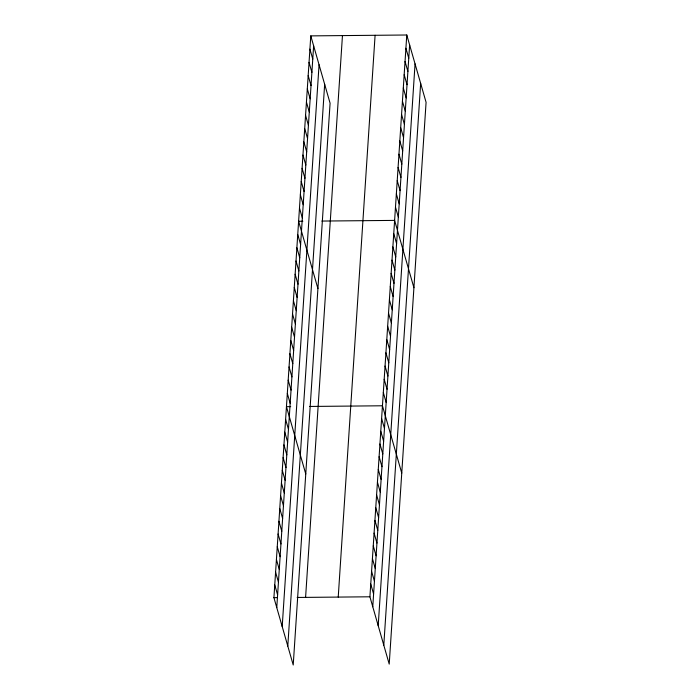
<?xml version="1.0" encoding="UTF-8"?>
<svg xmlns="http://www.w3.org/2000/svg" width="700" height="700" viewBox="0 0 700 700"><rect width="100%" height="100%" fill="white"/><g stroke="black" fill="none" stroke-linecap="round" stroke-linejoin="round"><path stroke-width="1.05" d="M310.783 35.884L330.085 103.206L293.221 665L273.919 597.678L310.783 35.884L406.779 35L426.081 102.322L389.217 664.116L369.915 596.794L406.779 35M276.771 607.626L313.635 45.841M282.205 626.561L319.06 64.767M287.796 646.065L324.66 84.271M305.594 597.38L342.457 35.595M338.231 597.082L375.095 35.289M372.767 606.751L409.631 44.958M378.201 625.678L415.056 63.884M383.793 645.19L420.656 83.396M302.838 221.235L298.62 221.27L317.922 288.601M321.851 221.06L394.608 220.395L413.919 287.717M290.675 406.63L286.449 406.665L305.76 473.988M309.68 406.455L382.445 405.781L401.756 473.113M273.919 597.678L277.086 597.642M297.15 597.459L369.915 596.794M405.904 48.239L408.765 58.196M405.037 61.486L407.89 71.444M404.171 74.725L407.024 84.683M403.296 87.973L406.158 97.921M402.43 101.211L405.283 111.169M401.564 114.45L404.416 124.407M400.697 127.697L403.55 137.655M399.822 140.936L402.684 150.894M398.956 154.184L401.809 164.133M398.09 167.423L400.942 177.38M397.215 180.661L400.076 190.619M396.349 193.909L399.201 203.866M395.483 207.148L398.335 217.105M393.741 233.634L396.594 243.591M392.875 246.873L395.727 256.83M392.009 260.12L394.861 270.078M391.134 273.359L393.986 283.316M390.267 286.606L393.12 296.555M389.401 299.845L392.254 309.803M388.526 313.084L391.387 323.041M309.916 49.123L312.769 59.08M387.66 326.331L390.512 336.289M309.041 62.37L311.894 72.319M386.794 339.57L389.646 349.527M308.175 75.609L311.027 85.566M385.919 352.817L388.78 362.766M307.309 88.848L310.161 98.805M385.053 366.056L387.905 376.014M306.434 102.095L309.295 112.053M384.186 379.295L387.039 389.252M305.567 115.334L308.42 125.291M383.32 392.543L386.172 402.5M304.701 128.581L307.554 138.53M303.826 141.82L306.688 151.778M381.614 418.521L384.466 428.47M302.96 155.059L305.812 165.016M380.774 431.252L383.626 441.21M302.094 168.306L304.946 178.264M379.942 443.984L382.795 453.941M301.227 181.545L304.08 191.502M379.102 456.715L381.964 466.673M300.352 194.793L303.205 204.741M378.271 469.455L381.124 479.412M299.486 208.031L302.339 217.989M377.431 482.186L380.293 492.144M376.6 494.918L379.453 504.875M297.745 234.517L300.606 244.475M375.76 507.657L378.621 517.606M296.879 247.756L299.731 257.714M374.929 520.389L377.781 530.346M374.089 533.12L376.95 543.077M296.012 261.004L298.865 270.953M373.257 545.86L376.11 555.809M295.137 274.243L297.999 284.2M372.418 558.591L375.279 568.549M294.271 287.481L297.124 297.439M371.586 571.322L374.439 581.28M293.405 300.729L296.257 310.686M370.746 584.062L373.608 594.011M292.53 313.967L295.391 323.925M291.664 327.215L294.516 337.164M290.797 340.454L293.65 350.411M289.931 353.692L292.784 363.65M289.056 366.94L291.918 376.898M288.19 380.179L291.043 390.136M287.324 393.426L290.176 403.375M285.618 419.396L288.47 429.354M284.777 432.136L287.639 442.085M283.946 444.868L286.799 454.825M283.106 457.599L285.967 467.556M282.275 470.339L285.127 480.287M281.435 483.07L284.296 493.028M280.604 495.801L283.456 505.759M279.764 508.541L282.625 518.49M278.933 521.273L281.785 531.23M278.092 534.004L280.954 543.961M277.261 546.735L280.114 556.692M276.421 559.475L279.283 569.433M275.59 572.206L278.442 582.164M274.759 584.938L277.611 594.895"/></g></svg>
